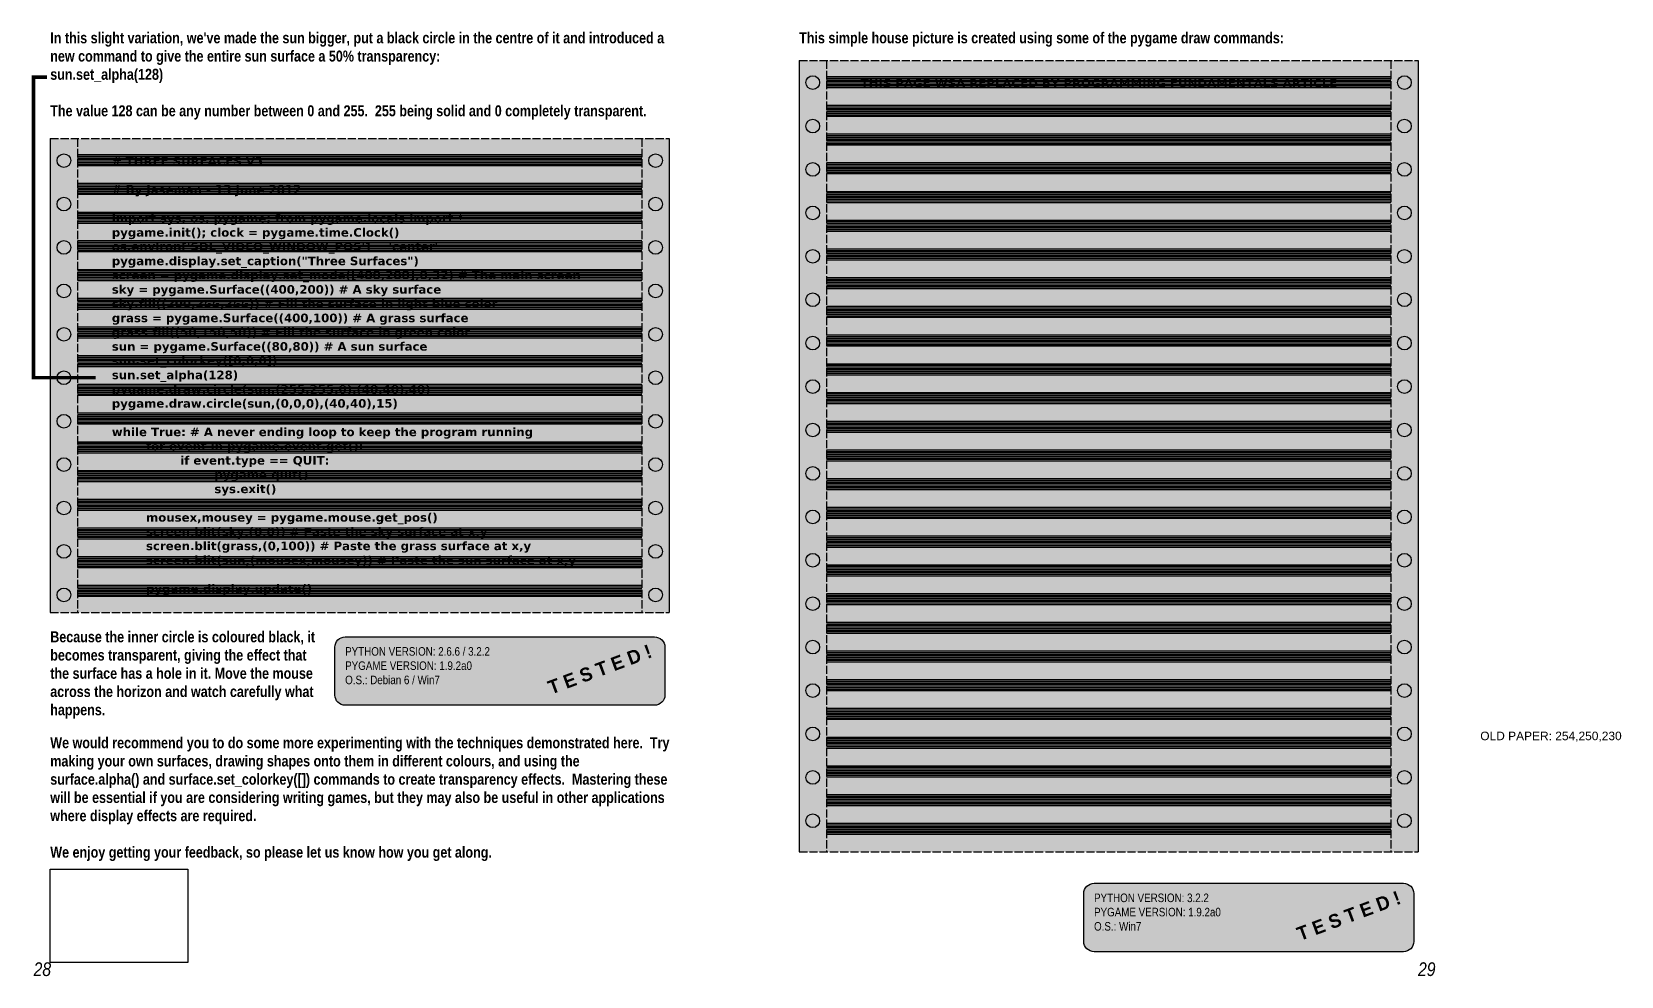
# Model space of a CAD drawing. Header units: millimetres. Extents: x 743 to 1208, y 6 to 282.
import ezdxf

# ---------------------------------------------------------------- set-up
doc = ezdxf.new("R2010")
doc.units = ezdxf.units.MM
doc.header["$LTSCALE"] = 0.2
doc.linetypes.add('ACAD_ISO02W100', pattern=[15, 12, -3])
for name, color, linetype in [('Background Fill', 3, 'Continuous'), ('Images', 7, 'Continuous'), ('Text', 7, 'Continuous')]:
    doc.layers.add(name, color=color, linetype=linetype)
doc.styles.get("Standard").update_dxf_attribs({"font": 'arial.ttf'})
picture_1 = doc.add_image_def('image1.png', size_in_pixel=(512, 347))

msp = doc.modelspace()

# ---------------------------------------------------------------- hatches: boundary and pattern name
at = {"layer": 'Background Fill', "true_color": 0xfefae6}
h = msp.add_hatch(color=7, dxfattribs=at)
h.dxf.hatch_style = 1
h.paths.add_polyline_path([(975.56, 273.74), (967.56, 273.74), (967.56, 42.3), (975.56, 42.3)])
h.paths.add_polyline_path([(973.56, 229.2, -1), (969.56, 229.2, -1)], flags=16)
h.paths.add_polyline_path([(969.56, 241.9, -1), (973.56, 241.9, -1)], flags=16)
h.paths.add_polyline_path([(973.56, 216.5, -1), (969.56, 216.5, -1)], flags=16)
h.paths.add_polyline_path([(969.56, 254.6, -1), (973.56, 254.6, -1)], flags=16)
h.paths.add_polyline_path([(973.56, 203.8, -1), (969.56, 203.8, -1)], flags=16)
h.paths.add_polyline_path([(969.56, 267.3, -1), (973.56, 267.3, -1)], flags=16)
h.paths.add_polyline_path([(973.56, 191.1, -1), (969.56, 191.1, -1)], flags=16)
h.paths.add_polyline_path([(973.56, 178.4, -1), (969.56, 178.4, -1)], flags=16)
h.paths.add_polyline_path([(973.56, 165.7, -1), (969.56, 165.7, -1)], flags=16)
h.paths.add_polyline_path([(973.56, 153, -1), (969.56, 153, -1)], flags=16)
h.paths.add_polyline_path([(973.56, 140.3, -1), (969.56, 140.3, -1)], flags=16)
h.paths.add_polyline_path([(973.56, 127.6, -1), (969.56, 127.6, -1)], flags=16)
h.paths.add_polyline_path([(973.56, 114.9, -1), (969.56, 114.9, -1)], flags=16)
h.paths.add_polyline_path([(973.56, 102.2, -1), (969.56, 102.2, -1)], flags=16)
h.paths.add_polyline_path([(973.56, 89.5, -1), (969.56, 89.5, -1)], flags=16)
h.paths.add_polyline_path([(973.56, 76.8, -1), (969.56, 76.8, -1)], flags=16)
h.paths.add_polyline_path([(973.56, 64.1, -1), (969.56, 64.1, -1)], flags=16)
h.paths.add_polyline_path([(973.56, 51.4, -1), (969.56, 51.4, -1)], flags=16)
h.paths.add_polyline_path([(1140.56, 42.3), (1148.56, 42.3), (1148.56, 273.74), (1140.56, 273.74)])
h.paths.add_polyline_path([(1146.56, 229.2, -1), (1142.56, 229.2, -1)], flags=16)
h.paths.add_polyline_path([(1142.56, 241.9, -1), (1146.56, 241.9, -1)], flags=16)
h.paths.add_polyline_path([(1146.56, 216.5, -1), (1142.56, 216.5, -1)], flags=16)
h.paths.add_polyline_path([(1142.56, 254.6, -1), (1146.56, 254.6, -1)], flags=16)
h.paths.add_polyline_path([(1146.56, 203.8, -1), (1142.56, 203.8, -1)], flags=16)
h.paths.add_polyline_path([(1142.56, 267.3, -1), (1146.56, 267.3, -1)], flags=16)
h.paths.add_polyline_path([(1146.56, 191.1, -1), (1142.56, 191.1, -1)], flags=16)
h.paths.add_polyline_path([(1146.56, 178.4, -1), (1142.56, 178.4, -1)], flags=16)
h.paths.add_polyline_path([(1146.56, 165.7, -1), (1142.56, 165.7, -1)], flags=16)
h.paths.add_polyline_path([(1146.56, 153, -1), (1142.56, 153, -1)], flags=16)
h.paths.add_polyline_path([(1146.56, 140.3, -1), (1142.56, 140.3, -1)], flags=16)
h.paths.add_polyline_path([(1146.56, 127.6, -1), (1142.56, 127.6, -1)], flags=16)
h.paths.add_polyline_path([(1146.56, 114.9, -1), (1142.56, 114.9, -1)], flags=16)
h.paths.add_polyline_path([(1146.56, 102.2, -1), (1142.56, 102.2, -1)], flags=16)
h.paths.add_polyline_path([(1146.56, 89.5, -1), (1142.56, 89.5, -1)], flags=16)
h.paths.add_polyline_path([(1146.56, 76.8, -1), (1142.56, 76.8, -1)], flags=16)
h.paths.add_polyline_path([(1146.56, 64.1, -1), (1142.56, 64.1, -1)], flags=16)
h.paths.add_polyline_path([(1146.56, 51.4, -1), (1142.56, 51.4, -1)], flags=16)
h = msp.add_hatch(color=7, dxfattribs=at)
h.dxf.hatch_style = 1
h.paths.add_polyline_path([(756.56, 250.91), (748.56, 250.91), (748.56, 112.31), (756.56, 112.31)])
h.paths.add_polyline_path([(754.56, 193.68, -1), (750.56, 193.68, -1)], flags=16)
h.paths.add_polyline_path([(750.56, 206.38, -1), (754.56, 206.38, -1)], flags=16)
h.paths.add_polyline_path([(754.56, 180.98, -1), (750.56, 180.98, -1)], flags=16)
h.paths.add_polyline_path([(750.56, 219.08, -1), (754.56, 219.08, -1)], flags=16)
h.paths.add_polyline_path([(754.56, 168.28, -1), (750.56, 168.28, -1)], flags=16)
h.paths.add_polyline_path([(750.56, 231.78, -1), (754.56, 231.78, -1)], flags=16)
h.paths.add_polyline_path([(754.56, 155.58, -1), (750.56, 155.58, -1)], flags=16)
h.paths.add_polyline_path([(750.56, 244.48, -1), (754.56, 244.48, -1)], flags=16)
h.paths.add_polyline_path([(754.56, 142.88, -1), (750.56, 142.88, -1)], flags=16)
h.paths.add_polyline_path([(754.56, 130.18, -1), (750.56, 130.18, -1)], flags=16)
h.paths.add_polyline_path([(754.56, 117.48, -1), (750.56, 117.48, -1)], flags=16)
h.paths.add_polyline_path([(929.56, 250.91), (921.56, 250.91), (921.56, 112.31), (929.56, 112.31)])
h.paths.add_polyline_path([(927.56, 206.38, -1), (923.56, 206.38, -1)], flags=16)
h.paths.add_polyline_path([(923.56, 219.08, -1), (927.56, 219.08, -1)], flags=16)
h.paths.add_polyline_path([(927.56, 193.68, -1), (923.56, 193.68, -1)], flags=16)
h.paths.add_polyline_path([(923.56, 231.78, -1), (927.56, 231.78, -1)], flags=16)
h.paths.add_polyline_path([(927.56, 180.98, -1), (923.56, 180.98, -1)], flags=16)
h.paths.add_polyline_path([(923.56, 244.48, -1), (927.56, 244.48, -1)], flags=16)
h.paths.add_polyline_path([(927.56, 168.28, -1), (923.56, 168.28, -1)], flags=16)
h.paths.add_polyline_path([(927.56, 155.58, -1), (923.56, 155.58, -1)], flags=16)
h.paths.add_polyline_path([(927.56, 142.88, -1), (923.56, 142.88, -1)], flags=16)
h.paths.add_polyline_path([(927.56, 130.18, -1), (923.56, 130.18, -1)], flags=16)
h.paths.add_polyline_path([(927.56, 117.48, -1), (923.56, 117.48, -1)], flags=16)
h = msp.add_hatch(color=7, dxfattribs=at)
h.dxf.hatch_style = 1
edge = h.paths.add_edge_path()
edge.add_arc((834.8, 102.19), 3, 90, 180, ccw=False)
edge.add_line((834.8, 105.19), (925.3, 105.19))
edge.add_arc((925.3, 102.19), 3, 0, 90, ccw=False)
edge.add_line((928.3, 102.19), (928.3, 88.19))
edge.add_arc((925.3, 88.19), 3, -90, 0, ccw=False)
edge.add_line((925.3, 85.19), (834.8, 85.19))
edge.add_arc((834.8, 88.19), 3, 180, 270, ccw=False)
edge.add_line((831.8, 88.19), (831.8, 102.19))
h = msp.add_hatch(color=7, dxfattribs=at)
h.dxf.hatch_style = 1
edge = h.paths.add_edge_path()
edge.add_arc((1053.8, 30.12), 3, 90, 180, ccw=False)
edge.add_line((1053.8, 33.12), (1144.3, 33.12))
edge.add_arc((1144.3, 30.12), 3, 0, 90, ccw=False)
edge.add_line((1147.3, 30.12), (1147.3, 16.12))
edge.add_arc((1144.3, 16.12), 3, -90, 0, ccw=False)
edge.add_line((1144.3, 13.12), (1053.8, 13.12))
edge.add_arc((1053.8, 16.12), 3, 180, 270, ccw=False)
edge.add_line((1050.8, 16.12), (1050.8, 30.12))

# ---------------------------------------------------------------- linework, layer by layer
at = {"color": 254, "linetype": 'ACAD_ISO02W100', "true_color": 0xfcf0b6}
for p, q in [((967.56, 273.74), (1148.56, 273.74)), ((975.56, 273.74), (975.56, 42.3)), ((1140.56, 273.74), (1140.56, 42.3)), ((748.56, 250.91), (929.56, 250.91)), ((756.56, 250.91), (756.56, 112.31)), ((921.56, 250.91), (921.56, 112.31)), ((748.56, 112.31), (929.56, 112.31)), ((967.56, 42.3), (1148.56, 42.3))]:
    msp.add_line(p, q, dxfattribs=at)
at = {"color": 254, "true_color": 0xfcf0b6}
for p, q in [((967.56, 273.74), (967.56, 42.3)), ((1148.56, 273.74), (1148.56, 42.3)), ((748.56, 250.91), (748.56, 112.31)), ((929.56, 250.91), (929.56, 112.31))]:
    msp.add_line(p, q, dxfattribs=at)
at = {"color": 1, "const_width": 1}
msp.add_lwpolyline([(747.56, 268.9), (743.66, 268.9), (743.66, 181.02), (761.85, 181.02)], dxfattribs=at)
at = {"color": 254, "true_color": 0xfcf0b6}
for points in [[(831.8, 102.19, -0.414214), (834.8, 105.19), (925.3, 105.19, -0.414214), (928.3, 102.19), (928.3, 88.19, -0.414214), (925.3, 85.19), (834.8, 85.19, -0.414214), (831.8, 88.19)], [(1050.8, 30.12, -0.414214), (1053.8, 33.12), (1144.3, 33.12, -0.414214), (1147.3, 30.12), (1147.3, 16.12, -0.414214), (1144.3, 13.12), (1053.8, 13.12, -0.414214), (1050.8, 16.12)]]:
    msp.add_lwpolyline(points, format="xyb", close=True, dxfattribs=at)
for centre in [(971.56, 267.3), (1144.56, 267.3), (971.56, 254.6), (1144.56, 254.6), (752.56, 244.48), (925.56, 244.48), (971.56, 241.9), (1144.56, 241.9), (752.56, 231.78), (925.56, 231.78), (971.56, 229.2), (1144.56, 229.2), (752.56, 219.08), (925.56, 219.08), (971.56, 216.5), (1144.56, 216.5), (752.56, 206.38), (925.56, 206.38), (971.56, 203.8), (1144.56, 203.8), (752.56, 193.68), (925.56, 193.68), (971.56, 191.1), (1144.56, 191.1), (752.56, 180.98), (925.56, 180.98), (971.56, 178.4), (1144.56, 178.4), (752.56, 168.28), (925.56, 168.28), (971.56, 165.7), (1144.56, 165.7), (752.56, 155.58), (925.56, 155.58), (971.56, 153), (1144.56, 153), (752.56, 142.88), (925.56, 142.88), (971.56, 140.3), (1144.56, 140.3), (752.56, 130.18), (925.56, 130.18), (971.56, 127.6), (1144.56, 127.6), (752.56, 117.48), (925.56, 117.48), (971.56, 114.9), (1144.56, 114.9), (971.56, 102.2), (1144.56, 102.2), (971.56, 89.5), (1144.56, 89.5), (971.56, 76.8), (1144.56, 76.8), (971.56, 64.1), (1144.56, 64.1), (971.56, 51.4), (1144.56, 51.4)]:
    msp.add_circle(centre, 2, dxfattribs=at)
at = {"layer": 'Background Fill', "color": 7, "true_color": 0xe6fef3}
for p, q in [((975.56, 269.08), (1140.56, 269.08)), ((975.56, 268.62), (1140.56, 268.62)), ((975.56, 268.16), (1140.56, 268.16)), ((975.56, 267.7), (1140.56, 267.7)), ((975.56, 267.24), (1140.56, 267.24)), ((975.56, 266.78), (1140.56, 266.78)), ((975.56, 266.32), (1140.56, 266.32)), ((975.56, 265.86), (1140.56, 265.86)), ((975.56, 260.68), (1140.56, 260.68)), ((975.56, 260.22), (1140.56, 260.22)), ((975.56, 259.76), (1140.56, 259.76)), ((975.56, 259.3), (1140.56, 259.3)), ((975.56, 258.84), (1140.56, 258.84)), ((975.56, 258.38), (1140.56, 258.38)), ((975.56, 257.92), (1140.56, 257.92)), ((975.56, 257.46), (1140.56, 257.46)), ((975.56, 252.28), (1140.56, 252.28)), ((975.56, 251.82), (1140.56, 251.82)), ((975.56, 251.36), (1140.56, 251.36)), ((975.56, 250.9), (1140.56, 250.9)), ((975.56, 250.44), (1140.56, 250.44)), ((975.56, 249.98), (1140.56, 249.98)), ((975.56, 249.52), (1140.56, 249.52)), ((975.56, 249.06), (1140.56, 249.06)), ((756.56, 246.25), (921.56, 246.25)), ((756.56, 245.79), (921.56, 245.79)), ((756.56, 245.33), (921.56, 245.33)), ((756.56, 244.87), (921.56, 244.87)), ((756.56, 244.41), (921.56, 244.41)), ((756.56, 243.95), (921.56, 243.95)), ((756.56, 243.49), (921.56, 243.49)), ((756.56, 243.03), (921.56, 243.03)), ((975.56, 243.9), (1140.56, 243.9)), ((975.56, 243.44), (1140.56, 243.44)), ((975.56, 242.98), (1140.56, 242.98)), ((975.56, 242.52), (1140.56, 242.52)), ((975.56, 242.06), (1140.56, 242.06)), ((756.56, 237.85), (921.56, 237.85)), ((756.56, 237.39), (921.56, 237.39)), ((975.56, 241.6), (1140.56, 241.6)), ((975.56, 241.14), (1140.56, 241.14)), ((975.56, 240.68), (1140.56, 240.68)), ((756.56, 236.93), (921.56, 236.93)), ((756.56, 236.47), (921.56, 236.47)), ((756.56, 236.01), (921.56, 236.01)), ((756.56, 235.55), (921.56, 235.55)), ((756.56, 235.09), (921.56, 235.09)), ((756.56, 234.63), (921.56, 234.63)), ((975.56, 235.5), (1140.56, 235.5)), ((975.56, 235.04), (1140.56, 235.04)), ((975.56, 234.58), (1140.56, 234.58)), ((975.56, 234.12), (1140.56, 234.12)), ((975.56, 233.66), (1140.56, 233.66)), ((975.56, 233.2), (1140.56, 233.2)), ((975.56, 232.74), (1140.56, 232.74)), ((756.56, 229.45), (921.56, 229.45)), ((756.56, 228.99), (921.56, 228.99)), ((756.56, 228.53), (921.56, 228.53)), ((756.56, 228.07), (921.56, 228.07)), ((975.56, 232.28), (1140.56, 232.28)), ((756.56, 227.61), (921.56, 227.61)), ((756.56, 227.15), (921.56, 227.15)), ((756.56, 226.69), (921.56, 226.69)), ((756.56, 226.23), (921.56, 226.23)), ((975.56, 227.1), (1140.56, 227.1)), ((975.56, 226.64), (1140.56, 226.64)), ((975.56, 226.18), (1140.56, 226.18)), ((975.56, 225.72), (1140.56, 225.72)), ((975.56, 225.26), (1140.56, 225.26)), ((975.56, 224.8), (1140.56, 224.8)), ((975.56, 224.34), (1140.56, 224.34)), ((975.56, 223.88), (1140.56, 223.88)), ((756.56, 221.08), (921.56, 221.08)), ((756.56, 220.62), (921.56, 220.62)), ((756.56, 220.16), (921.56, 220.16)), ((756.56, 219.7), (921.56, 219.7)), ((756.56, 219.24), (921.56, 219.24)), ((756.56, 218.78), (921.56, 218.78)), ((975.56, 218.7), (1140.56, 218.7)), ((756.56, 218.32), (921.56, 218.32)), ((756.56, 217.86), (921.56, 217.86)), ((975.56, 218.24), (1140.56, 218.24)), ((975.56, 217.78), (1140.56, 217.78)), ((975.56, 217.32), (1140.56, 217.32)), ((975.56, 216.86), (1140.56, 216.86)), ((975.56, 216.4), (1140.56, 216.4)), ((975.56, 215.94), (1140.56, 215.94)), ((975.56, 215.48), (1140.56, 215.48)), ((756.56, 212.68), (921.56, 212.68)), ((756.56, 212.22), (921.56, 212.22)), ((756.56, 211.76), (921.56, 211.76)), ((756.56, 211.3), (921.56, 211.3)), ((756.56, 210.84), (921.56, 210.84)), ((756.56, 210.38), (921.56, 210.38)), ((756.56, 209.92), (921.56, 209.92)), ((756.56, 209.46), (921.56, 209.46)), ((975.56, 210.3), (1140.56, 210.3)), ((975.56, 209.84), (1140.56, 209.84)), ((975.56, 209.38), (1140.56, 209.38)), ((975.56, 208.92), (1140.56, 208.92)), ((975.56, 208.46), (1140.56, 208.46)), ((975.56, 208), (1140.56, 208)), ((975.56, 207.54), (1140.56, 207.54)), ((975.56, 207.08), (1140.56, 207.08)), ((756.56, 204.28), (921.56, 204.28)), ((756.56, 203.82), (921.56, 203.82)), ((756.56, 203.36), (921.56, 203.36)), ((756.56, 202.9), (921.56, 202.9)), ((756.56, 202.44), (921.56, 202.44)), ((756.56, 201.98), (921.56, 201.98)), ((756.56, 201.52), (921.56, 201.52)), ((756.56, 201.06), (921.56, 201.06)), ((975.56, 201.9), (1140.56, 201.9)), ((975.56, 201.44), (1140.56, 201.44)), ((975.56, 200.98), (1140.56, 200.98)), ((975.56, 200.52), (1140.56, 200.52)), ((975.56, 200.06), (1140.56, 200.06)), ((756.56, 195.88), (921.56, 195.88)), ((756.56, 195.42), (921.56, 195.42)), ((975.56, 199.6), (1140.56, 199.6)), ((975.56, 199.14), (1140.56, 199.14)), ((975.56, 198.68), (1140.56, 198.68)), ((756.56, 194.96), (921.56, 194.96)), ((756.56, 194.5), (921.56, 194.5)), ((756.56, 194.04), (921.56, 194.04)), ((756.56, 193.58), (921.56, 193.58)), ((756.56, 193.12), (921.56, 193.12)), ((756.56, 192.66), (921.56, 192.66)), ((975.56, 193.5), (1140.56, 193.5)), ((975.56, 193.04), (1140.56, 193.04)), ((975.56, 192.58), (1140.56, 192.58)), ((975.56, 192.12), (1140.56, 192.12)), ((975.56, 191.66), (1140.56, 191.66)), ((975.56, 191.2), (1140.56, 191.2)), ((975.56, 190.74), (1140.56, 190.74)), ((756.56, 187.48), (921.56, 187.48)), ((756.56, 187.02), (921.56, 187.02)), ((756.56, 186.56), (921.56, 186.56)), ((756.56, 186.1), (921.56, 186.1)), ((975.56, 190.28), (1140.56, 190.28)), ((756.56, 185.64), (921.56, 185.64)), ((756.56, 185.18), (921.56, 185.18)), ((756.56, 184.72), (921.56, 184.72)), ((756.56, 184.26), (921.56, 184.26)), ((975.56, 185.1), (1140.56, 185.1)), ((975.56, 184.64), (1140.56, 184.64)), ((975.56, 184.18), (1140.56, 184.18)), ((975.56, 183.72), (1140.56, 183.72)), ((975.56, 183.26), (1140.56, 183.26)), ((975.56, 182.8), (1140.56, 182.8)), ((975.56, 182.34), (1140.56, 182.34)), ((975.56, 181.88), (1140.56, 181.88)), ((756.56, 179.08), (921.56, 179.08)), ((756.56, 178.62), (921.56, 178.62)), ((756.56, 178.16), (921.56, 178.16)), ((756.56, 177.7), (921.56, 177.7)), ((756.56, 177.24), (921.56, 177.24)), ((756.56, 176.78), (921.56, 176.78)), ((975.56, 176.7), (1140.56, 176.7)), ((756.56, 176.32), (921.56, 176.32)), ((756.56, 175.86), (921.56, 175.86)), ((975.56, 176.24), (1140.56, 176.24)), ((975.56, 175.78), (1140.56, 175.78)), ((975.56, 175.32), (1140.56, 175.32)), ((975.56, 174.86), (1140.56, 174.86)), ((975.56, 174.4), (1140.56, 174.4)), ((975.56, 173.94), (1140.56, 173.94)), ((975.56, 173.48), (1140.56, 173.48)), ((756.56, 170.68), (921.56, 170.68)), ((756.56, 170.22), (921.56, 170.22)), ((756.56, 169.76), (921.56, 169.76)), ((756.56, 169.3), (921.56, 169.3)), ((756.56, 168.84), (921.56, 168.84)), ((756.56, 168.38), (921.56, 168.38)), ((756.56, 167.92), (921.56, 167.92)), ((756.56, 167.46), (921.56, 167.46)), ((975.56, 168.3), (1140.56, 168.3)), ((975.56, 167.84), (1140.56, 167.84)), ((975.56, 167.38), (1140.56, 167.38)), ((975.56, 166.92), (1140.56, 166.92)), ((975.56, 166.46), (1140.56, 166.46)), ((975.56, 166), (1140.56, 166)), ((975.56, 165.54), (1140.56, 165.54)), ((975.56, 165.08), (1140.56, 165.08)), ((756.56, 162.28), (921.56, 162.28)), ((756.56, 161.82), (921.56, 161.82)), ((756.56, 161.36), (921.56, 161.36)), ((756.56, 160.9), (921.56, 160.9)), ((756.56, 160.44), (921.56, 160.44)), ((756.56, 159.98), (921.56, 159.98)), ((756.56, 159.52), (921.56, 159.52)), ((756.56, 159.06), (921.56, 159.06)), ((975.56, 159.9), (1140.56, 159.9)), ((975.56, 159.44), (1140.56, 159.44)), ((975.56, 158.98), (1140.56, 158.98)), ((975.56, 158.52), (1140.56, 158.52)), ((975.56, 158.06), (1140.56, 158.06)), ((756.56, 153.88), (921.56, 153.88)), ((756.56, 153.42), (921.56, 153.42)), ((975.56, 157.6), (1140.56, 157.6)), ((975.56, 157.14), (1140.56, 157.14)), ((975.56, 156.68), (1140.56, 156.68)), ((756.56, 152.96), (921.56, 152.96)), ((756.56, 152.5), (921.56, 152.5)), ((756.56, 152.04), (921.56, 152.04)), ((756.56, 151.58), (921.56, 151.58)), ((756.56, 151.12), (921.56, 151.12)), ((756.56, 150.66), (921.56, 150.66)), ((975.56, 151.5), (1140.56, 151.5)), ((975.56, 151.04), (1140.56, 151.04)), ((975.56, 150.58), (1140.56, 150.58)), ((975.56, 150.12), (1140.56, 150.12)), ((975.56, 149.66), (1140.56, 149.66)), ((975.56, 149.2), (1140.56, 149.2)), ((975.56, 148.74), (1140.56, 148.74)), ((756.56, 145.48), (921.56, 145.48)), ((756.56, 145.02), (921.56, 145.02)), ((756.56, 144.56), (921.56, 144.56)), ((756.56, 144.1), (921.56, 144.1)), ((975.56, 148.28), (1140.56, 148.28)), ((756.56, 143.64), (921.56, 143.64)), ((756.56, 143.18), (921.56, 143.18)), ((756.56, 142.72), (921.56, 142.72)), ((756.56, 142.26), (921.56, 142.26)), ((975.56, 143.1), (1140.56, 143.1)), ((975.56, 142.64), (1140.56, 142.64)), ((975.56, 142.18), (1140.56, 142.18)), ((975.56, 141.72), (1140.56, 141.72)), ((975.56, 141.26), (1140.56, 141.26)), ((975.56, 140.8), (1140.56, 140.8)), ((975.56, 140.34), (1140.56, 140.34)), ((975.56, 139.88), (1140.56, 139.88)), ((756.56, 137.08), (921.56, 137.08)), ((756.56, 136.62), (921.56, 136.62)), ((756.56, 136.16), (921.56, 136.16)), ((756.56, 135.7), (921.56, 135.7)), ((756.56, 135.24), (921.56, 135.24)), ((756.56, 134.78), (921.56, 134.78)), ((756.56, 134.32), (921.56, 134.32)), ((756.56, 133.86), (921.56, 133.86)), ((975.56, 134.7), (1140.56, 134.7)), ((975.56, 134.24), (1140.56, 134.24)), ((975.56, 133.78), (1140.56, 133.78)), ((975.56, 133.32), (1140.56, 133.32)), ((975.56, 132.86), (1140.56, 132.86)), ((975.56, 132.4), (1140.56, 132.4)), ((975.56, 131.94), (1140.56, 131.94)), ((975.56, 131.48), (1140.56, 131.48)), ((756.56, 128.68), (921.56, 128.68)), ((756.56, 128.22), (921.56, 128.22)), ((756.56, 127.76), (921.56, 127.76)), ((756.56, 127.3), (921.56, 127.3)), ((756.56, 126.84), (921.56, 126.84)), ((756.56, 126.38), (921.56, 126.38)), ((756.56, 125.92), (921.56, 125.92)), ((975.56, 126.3), (1140.56, 126.3)), ((975.56, 125.84), (1140.56, 125.84)), ((756.56, 125.46), (921.56, 125.46)), ((975.56, 125.38), (1140.56, 125.38)), ((975.56, 124.92), (1140.56, 124.92)), ((975.56, 124.46), (1140.56, 124.46)), ((975.56, 124), (1140.56, 124)), ((975.56, 123.54), (1140.56, 123.54)), ((975.56, 123.08), (1140.56, 123.08)), ((756.56, 120.28), (921.56, 120.28)), ((756.56, 119.82), (921.56, 119.82)), ((756.56, 119.36), (921.56, 119.36)), ((756.56, 118.9), (921.56, 118.9)), ((756.56, 118.44), (921.56, 118.44)), ((756.56, 117.98), (921.56, 117.98)), ((756.56, 117.52), (921.56, 117.52)), ((756.56, 117.06), (921.56, 117.06)), ((975.56, 117.9), (1140.56, 117.9)), ((975.56, 117.44), (1140.56, 117.44)), ((975.56, 116.98), (1140.56, 116.98)), ((975.56, 116.52), (1140.56, 116.52)), ((975.56, 116.06), (1140.56, 116.06)), ((975.56, 115.6), (1140.56, 115.6)), ((975.56, 115.14), (1140.56, 115.14)), ((975.56, 114.68), (1140.56, 114.68)), ((975.56, 109.5), (1140.56, 109.5)), ((975.56, 109.04), (1140.56, 109.04)), ((975.56, 108.58), (1140.56, 108.58)), ((975.56, 108.12), (1140.56, 108.12)), ((975.56, 107.66), (1140.56, 107.66)), ((975.56, 107.2), (1140.56, 107.2)), ((975.56, 106.74), (1140.56, 106.74)), ((975.56, 106.28), (1140.56, 106.28)), ((975.56, 101.1), (1140.56, 101.1)), ((975.56, 100.64), (1140.56, 100.64)), ((975.56, 100.18), (1140.56, 100.18)), ((975.56, 99.72), (1140.56, 99.72)), ((975.56, 99.26), (1140.56, 99.26)), ((975.56, 98.8), (1140.56, 98.8)), ((975.56, 98.34), (1140.56, 98.34)), ((975.56, 97.88), (1140.56, 97.88)), ((975.56, 92.7), (1140.56, 92.7)), ((975.56, 92.24), (1140.56, 92.24)), ((975.56, 91.78), (1140.56, 91.78)), ((975.56, 91.32), (1140.56, 91.32)), ((975.56, 90.86), (1140.56, 90.86)), ((975.56, 90.4), (1140.56, 90.4)), ((975.56, 89.94), (1140.56, 89.94)), ((975.56, 89.48), (1140.56, 89.48)), ((975.56, 84.3), (1140.56, 84.3)), ((975.56, 83.84), (1140.56, 83.84)), ((975.56, 83.38), (1140.56, 83.38)), ((975.56, 82.92), (1140.56, 82.92)), ((975.56, 82.46), (1140.56, 82.46)), ((975.56, 82), (1140.56, 82)), ((975.56, 81.54), (1140.56, 81.54)), ((975.56, 81.08), (1140.56, 81.08)), ((975.56, 75.9), (1140.56, 75.9)), ((975.56, 75.44), (1140.56, 75.44)), ((975.56, 74.98), (1140.56, 74.98)), ((975.56, 74.52), (1140.56, 74.52)), ((975.56, 74.06), (1140.56, 74.06)), ((975.56, 73.6), (1140.56, 73.6)), ((975.56, 73.14), (1140.56, 73.14)), ((975.56, 72.68), (1140.56, 72.68)), ((975.56, 67.5), (1140.56, 67.5)), ((975.56, 67.04), (1140.56, 67.04)), ((975.56, 66.58), (1140.56, 66.58)), ((975.56, 66.12), (1140.56, 66.12)), ((975.56, 65.66), (1140.56, 65.66)), ((975.56, 65.2), (1140.56, 65.2)), ((975.56, 64.74), (1140.56, 64.74)), ((975.56, 64.28), (1140.56, 64.28)), ((975.56, 59.1), (1140.56, 59.1)), ((975.56, 58.64), (1140.56, 58.64)), ((975.56, 58.18), (1140.56, 58.18)), ((975.56, 57.72), (1140.56, 57.72)), ((975.56, 57.26), (1140.56, 57.26)), ((975.56, 56.8), (1140.56, 56.8)), ((975.56, 56.34), (1140.56, 56.34)), ((975.56, 55.88), (1140.56, 55.88)), ((975.56, 50.7), (1140.56, 50.7)), ((975.56, 50.24), (1140.56, 50.24)), ((975.56, 49.78), (1140.56, 49.78)), ((975.56, 49.32), (1140.56, 49.32)), ((975.56, 48.86), (1140.56, 48.86)), ((975.56, 48.4), (1140.56, 48.4)), ((975.56, 47.94), (1140.56, 47.94)), ((975.56, 47.48), (1140.56, 47.48))]:
    msp.add_line(p, q, dxfattribs=at)
at = {"layer": 'Background Fill', "color": 18, "true_color": 0x000000}
for points in [[(967.56, 273.74), (1148.56, 273.74), (967.56, 42.3), (1148.56, 42.3)], [(748.56, 250.91), (929.56, 250.91), (748.56, 112.31), (929.56, 112.31)]]:
    msp.add_solid(points, dxfattribs=at)
at = {"layer": 'Background Fill', "color": 7, "true_color": 0xfefae6}
for points in [[(975.56, 273.74), (1140.56, 273.74), (975.56, 42.3), (1140.56, 42.3)], [(756.56, 250.91), (921.56, 250.91), (756.56, 112.31), (921.56, 112.31)]]:
    msp.add_solid(points, dxfattribs=at)

# ---------------------------------------------------------------- texts
at = {"char_height": 3.2, "attachment_point": 1}
for s, width, insert in [("{\\fArial Narrow|b1|i0|c0|p34;In this slight variation, we've made the sun bigger, put a black circle in the centre of it and introduced a new command to give the entire sun surface a 50% transparency:\\Psun.set_alpha(128)\\P\\PThe value 128 can be any number between 0 and 255.  255 being solid and 0 completely transparent.}", 181, (748.56, 282)), ('{\\fArial Narrow|b1|i0|c0|p34;This simple house picture is created using some of the pygame draw commands:}', 181, (967.56, 282)), ('{\\fArial Narrow|b1|i0|c0|p34;Because the inner circle is coloured black, it becomes transparent, giving the effect that the surface has a hole in it. Move the mouse across the horizon and watch carefully what happens.}', 79.3906, (748.56, 106.81)), ('{\\fArial Narrow|b1|i0|c0|p34;We would recommend you to do some more experimenting with the techniques demonstrated here.  Try making your own surfaces, drawing shapes onto them in different colours, and using the surface.alpha() and surface.set_colorkey([]) commands to create transparency effects.  Mastering these will be essential if you are considering writing games, but they may also be useful in other applications where display effects are required.\\P\\PWe enjoy getting your feedback, so please let us know how you get along.}', 181, (748.56, 75.83)), ('\\pi179.98;{\\fArial Narrow|b1|i1|c0|p34; }', 181, (967.56, 16.18))]:
    msp.add_mtext_dynamic_manual_height_columns(s, width=width, gutter_width=12.5, heights=[0], dxfattribs=dict(at, insert=insert))
at = {"layer": 'Background Fill', "insert": (1166.75, 77.47), "char_height": 2.5, "attachment_point": 1}
msp.add_mtext_dynamic_manual_height_columns('OLD PAPER: 254,250,230', width=57.2672, gutter_width=12.5, heights=[0], dxfattribs=at)
at = {"layer": 'Text', "char_height": 2.5, "attachment_point": 1}
for s, width, insert in [('{\\fVerdana|b1|i0|c0|p34;\\C252;THIS PAGE WSA REPLACED BY PROGRAMMING FUNDAMENTALS ARTICLE}', 145, (985.56, 268.41)), ('{\\fVerdana|b1|i0|c0|p34;\\C252;# THREE SURFACES V3\\P\\P# By Jaseman - 13 June 2012\\P\\Pimport sys, os, pygame; from pygame.locals import *\\Ppygame.init(); clock = pygame.time.Clock()\\Pos.environ[\'SDL_VIDEO_WINDOW_POS\'] = \'center\'\\Ppygame.display.set_caption("Three Surfaces")\\Pscreen = pygame.display.set_mode([400,200],0,32) # The main screen\\Psky = pygame.Surface((400,200)) # A sky surface\\Psky.fill((200,255,255)) # Fill the surface in light blue color\\Pgrass = pygame.Surface((400,100)) # A grass surface\\Pgrass.fill((50,150,50)) # Fill the surface in green color\\Psun = pygame.Surface((80,80)) # A sun surface\\Psun.set_colorkey([0,0,0])\\Psun.set_alpha(128)\\Ppygame.draw.circle(sun,(255,255,0),(40,40),40)\\Ppygame.draw.circle(sun,(0,0,0),(40,40),15)\\P\\Pwhile True: # A never ending loop to keep the program running\\P^Ifor event in pygame.event.get():\\P^I^Iif event.type == QUIT:\\P^I^I^Ipygame.quit()\\P^I^I^Isys.exit()\\P\\P^Imousex,mousey = pygame.mouse.get_pos()\\P^Iscreen.blit(sky,(0,0)) # Paste the sky surface at x,y\\P^Iscreen.blit(grass,(0,100)) # Paste the grass surface at x,y\\P^Iscreen.blit(sun,(mousex,mousey)) # Paste the sun surface at x,y\\P\\P^Ipygame.display.update()}', 145, (766.56, 245.58)), ('{\\fArial Narrow|b0|i0|c0|p34;PYTHON VERSION: 2.6.6 / 3.2.2\\PPYGAME VERSION: 1.9.2a0\\PO.S.: Debian 6 / Win7}', 96.5, (834.8, 102.19)), ('{\\fArial Narrow|b0|i0|c0|p34;PYTHON VERSION: 3.2.2\\PPYGAME VERSION: 1.9.2a0\\PO.S.: Win7}', 96.5, (1053.8, 30.12))]:
    msp.add_mtext_dynamic_manual_height_columns(s, width=width, gutter_width=12.5, heights=[0], dxfattribs=dict(at, insert=insert))
at = {"layer": 'Text', "char_height": 4, "attachment_point": 1, "rotation": 20.3147}
for insert in [(892.53, 91.65), (1111.53, 19.58)]:
    msp.add_mtext_dynamic_manual_height_columns('\\pi1.2065;{\\fViner Hand ITC|b1|i0|c0|p66;\\C21;\\c11053311;T E S T E D !}', width=33.5374, gutter_width=12.5, heights=[0], dxfattribs=dict(at, insert=insert))
at = {"layer": 'Text', "color": 255, "char_height": 4, "attachment_point": 1}
for s, width, insert in [('\\pi5.1378;{\\fArial Narrow|b0|i1|c0|p34;\\C43;28}', 10, (738.56, 10)), ('{\\fArial Narrow|b0|i1|c0|p34;\\C43;29}', 9.7232, (1148.56, 10))]:
    msp.add_mtext_dynamic_manual_height_columns(s, width=width, gutter_width=12.5, heights=[0], dxfattribs=dict(at, insert=insert))

# ---------------------------------------------------------------- pictures from other files: only their frames are drawn
at = {"layer": 'Images'}
image = msp.add_image(picture_1, insert=(748.56, 10), size_in_units=(40.19, 27.24), dxfattribs=at)
image.dxf.flags = 7

doc.saveas('drawing.dxf')
